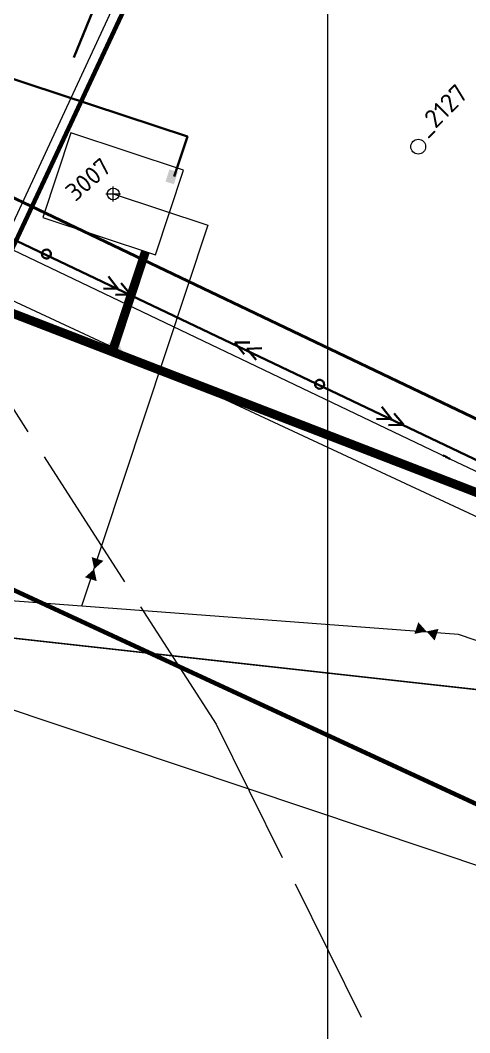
# Model space of a CAD drawing. Header units: millimetres. Extents: x 519 to 9564855, y -810 to 5021775.
# Drawn here: x 9527793 to 9528096, y 4999047 to 4999729 of the extents above; entities that cross this region are included whole.
import ezdxf

# ---------------------------------------------------------------- set-up
doc = ezdxf.new("R2010")
doc.units = ezdxf.units.MM
doc.header["$LTSCALE"] = 2
doc.header["$MEASUREMENT"] = 0
doc.header["$PDMODE"] = 2
doc.header["$PDSIZE"] = 5
for name, pattern in [('92051501$0$GROUND1', [60, 50, -10]), ('92051501$0$GROUND2', [35, 25, -10]), ('DASHED', [0.75, 0.5, -0.25]), ('DASHED2', [9.525, 6.35, -3.175])]:
    doc.linetypes.add(name, pattern=pattern)
for name, color, linetype in [('FIBERGLASS', 212, 'Continuous'), ('Future Roads', 44, 'Continuous'), ('GRID_PULKOVO', 7, 'Continuous'), ('OilColl&Flowlines', 3, 'Continuous'), ('OLD WELLS(dr.bfr2000)', 24, 'Continuous'), ('ROAD_FIELD', 255, '92051501$0$GROUND2'), ('Stage 10 wells', 7, 'Continuous'), ('лэп', 1, 'Continuous'), ('МГ-земельный участок', 7, 'Continuous'), ('Эл.выс.', 1, 'Continuous')]:
    doc.layers.add(name, color=color, linetype=linetype)
for name, color, linetype, lineweight in [('Новый водовод', 5, 'g_122_vpr', 30), ('СНГ_трубопроводы', 244, 'Continuous', 50), ('Электро', 1, 'Continuous', 30), ('Электроснаб', 1, 'Continuous', 18), ('Электроснабжене', 1, 'Continuous', 18)]:
    doc.layers.add(name, color=color, linetype=linetype, lineweight=lineweight)
doc.styles.add('92051501$0$STANDARD', font='simplex.shx')
doc.styles.add('Elect', font='isocpeur.ttf')
doc.styles.add('Line_GUGK', font='')
doc.styles.get('Line_GUGK').set_extended_font_data('Bm431', italic=True)
doc.linetypes.add('g_122_vpr', pattern='A,2,-2,3,-0.6,["Впр",Line_GUGK,S=2,R=0,X=0,Y=-1],-6.4,3,-2,8,-2,8,-2,6', length=45)
doc.linetypes.add('WTR_LINE', pattern='A,0.5,-0.2,["W",92051501$0$STANDARD,S=0.1,R=0,X=-0.1,Y=-0.05],-0.05', length=0.75)

# ---------------------------------------------------------------- blocks, each defined once
blk = doc.blocks.new('1')
at = {"color": 1}
for points in [[(-2.5, 0), (-2.09, 0.27)], [(-0.25, 0), (-2.5, 0)], [(-2.5, 0), (-2.09, -0.27)], [(-2.06, 0), (-1.77, 0.19)], [(-2.06, 0), (-1.77, -0.19)], [(0.25, 0), (2.5, 0)], [(2.06, 0), (1.77, 0.19)], [(2.06, 0), (1.77, -0.19)], [(2.5, 0), (2.09, 0.27)], [(2.5, 0), (2.09, -0.27)]]:
    blk.add_lwpolyline(points, dxfattribs=at)
blk.add_circle((0, 0), 0.25, dxfattribs=at)

msp = doc.modelspace()

# ---------------------------------------------------------------- hatches: boundary and pattern name
at = {"layer": 'Future Roads', "linetype": 'ByBlock', "lineweight": 0, "ltscale": 25}
h = msp.add_hatch(color=256, dxfattribs=at)
edge = h.paths.add_edge_path()
edge.add_line((9527858.13123, 4999514.34306), (9527855.28309, 4999515.28546))
edge.add_arc((9527848.91695, 4999516.65845), 6.51252, 270.73939806, 347.82943688, ccw=False)
edge.add_line((9527849.00099, 4999510.14647), (9527855.97871, 4999507.83767))
edge.add_line((9527855.97871, 4999507.83767), (9527862.95643, 4999505.52887))
edge.add_arc((9527866.90803, 4999510.70552), 6.51252, 155.55367521, 232.64371401, ccw=False)
edge.add_line((9527860.97936, 4999513.40067), (9527858.13123, 4999514.34306))
at = {"layer": 'Электро'}
msp.add_hatch(color=256, dxfattribs=at).paths.add_polyline_path([(9527891.0039, 4999620.27028), (9527896.62296, 4999618.43406), (9527899.29992, 4999626.62587), (9527893.68086, 4999628.46209)])
at = {"layer": 'Электроснаб', "linetype": 'ByBlock', "lineweight": 0}
msp.add_hatch(color=1, dxfattribs=at).paths.add_polyline_path([(9527891.0039, 4999620.27028), (9527896.62296, 4999618.43406), (9527899.29992, 4999626.62587), (9527893.68086, 4999628.46209)])
at = {"layer": 'Электроснабжене', "linetype": 'ByBlock', "lineweight": 0}
msp.add_hatch(color=1, dxfattribs=at).paths.add_polyline_path([(9527891.0039, 4999620.27028), (9527896.62296, 4999618.43406), (9527899.29992, 4999626.62587), (9527893.68086, 4999628.46209)])

# ---------------------------------------------------------------- linework, layer by layer
at = {"layer": 'DEFPOINTS', "color": 1, "lineweight": 0, "ltscale": 80}
msp.add_point((9527855.8, 4999611.9), dxfattribs=at)
at = {"layer": 'FIBERGLASS', "color": 3, "linetype": 'DASHED', "lineweight": 0, "ltscale": 0.07, "const_width": 3}
msp.add_lwpolyline([(9528010.58, 5000051.16), (9527699.68, 4999386.58), (9528736.56, 4998907.18), (9529366.4667, 4997403.7465)], dxfattribs=at)
at = {"layer": 'Future Roads', "linetype": 'ByBlock', "lineweight": 0, "const_width": 6, "elevation": 0.00005, "flags": 128}
msp.add_lwpolyline([(9528105.93938, 4999408.85369), (9527568.37733, 4999616.42333)], dxfattribs=at)
at = {"layer": 'Future Roads', "linetype": 'ByBlock', "lineweight": 0, "ltscale": 25, "const_width": 6}
msp.add_lwpolyline([(9527877.56132, 4999573.25359), (9527855.18718, 4999505.63388)], dxfattribs=at)
at = {"layer": 'GRID_PULKOVO', "lineweight": 0}
msp.add_line((9528000, 5011000), (9528000, 4992000), dxfattribs=at)
at = {"layer": 'OilColl&Flowlines', "color": 3, "linetype": 'ByBlock', "lineweight": 0, "ltscale": 25}
for p, q in [((9527855.8, 4999611.9), (9527919.57432, 4999590.96441)), ((9527919.57432, 4999590.96441), (9527834.55618, 4999334.57909)), ((9528088.168, 4999315.35076), (9527739.95739, 4999341.75137)), ((9528662.29619, 4999125.38214), (9528088.168, 4999315.35076))]:
    msp.add_line(p, q, dxfattribs=at)
at = {"layer": 'OilColl&Flowlines', "lineweight": 0}
for points in [[(9528018.737, 5000089.155), (9527768.13413, 4999549.29115)], [(9527767.137, 4999549.755), (9528580.137, 4999171.555)]]:
    msp.add_lwpolyline(points, dxfattribs=at)
at = {"layer": 'OilColl&Flowlines', "color": 3, "lineweight": 0}
for points in [[(9527841.30714, 4999367.59616), (9527849.16425, 4999364.99638), (9527842.98423, 4999359.49182)], [(9527836.8042, 4999353.98725), (9527842.98423, 4999359.49182), (9527844.66131, 4999351.38748)], [(9528058.58402, 4999315.85875), (9528061.18379, 4999323.71586), (9528066.68836, 4999317.53583)], [(9528072.19293, 4999311.35581), (9528066.68836, 4999317.53583), (9528074.7927, 4999319.21292)]]:
    msp.add_solid(points, dxfattribs=at)
at = {"layer": 'OLD WELLS(dr.bfr2000)', "lineweight": 0}
msp.add_circle((9528061.1, 4999643.7), 5, dxfattribs=at)
at = {"layer": 'ROAD_FIELD', "linetype": '92051501$0$GROUND1', "lineweight": 0}
msp.add_lwpolyline([(9527735.77342, 5000489.6062), (9527715.337, 5000291.455), (9527628.47146, 5000152.08413), (9527556.35048, 5000021.99748), (9527539.137, 4999958.655), (9527572.18193, 4999842.68883), (9527679.337, 4999636.855), (9527925.10141, 4999255.12237), (9528129.137, 4998843.155), (9528095.19815, 4998684.76119), (9528092.837, 4998511.155), (9528118.537, 4998372.255), (9528131.48869, 4998326.79267)], dxfattribs=at)
at = {"layer": 'Stage 10 wells', "color": 0, "linetype": 'ByBlock', "lineweight": 0}
msp.add_lwpolyline([(9527808.38202, 4999595.97759), (9527884.36255, 4999570.83701), (9527903.21798, 4999627.82241), (9527827.23745, 4999652.96299)], close=True, dxfattribs=at)
msp.add_circle((9527855.8, 4999611.9), 4, dxfattribs=at)
msp.add_point((9527855.8, 4999611.9), dxfattribs=at)
at = {"layer": 'лэп', "lineweight": 0}
for p, q in [((9527618.16361, 4999655.61561), (9528080.08982, 4999434.83961)), ((9528082.34823, 4999433.76743), (9528409.1022, 4999277.59653))]:
    msp.add_line(p, q, dxfattribs=at)
at = {"layer": 'МГ-земельный участок', "color": 0, "linetype": 'DASHED2', "lineweight": 25, "ltscale": 5, "const_width": 2}
msp.add_lwpolyline([(9522167.80801, 4999999.48247), (9521654, 5002362), (9522840, 5002532), (9525642, 5002155), (9528521, 5002235), (9531281, 5003464), (9533105, 5001043), (9546614, 4998215), (9544978, 4995525), (9543652, 4996420), (9539605, 4995735), (9529554.6705, 4998798.09585), (9529554.71722, 4998845.23995), (9529525.402, 4998845.269), (9529525.36994, 4998882.97318), (9529309.91997, 4998882.84552), (9526935, 5000017), (9526935, 4999132), (9522906, 5001105), (9522683.367, 5000265.06642), (9522496, 5000315)], close=True, dxfattribs=at)
at = {"layer": 'Новый водовод', "color": 5, "linetype": 'WTR_LINE', "lineweight": 0, "ltscale": 40, "const_width": 1}
msp.add_lwpolyline([(9526008.05, 4999288), (9526177, 4999798.59), (9526286.2, 4999762.49), (9527574.16, 4999336.8), (9528109.22, 4999277.44), (9528535.17, 4999139.04)], dxfattribs=at)
at = {"layer": 'СНГ_трубопроводы', "color": 240, "lineweight": 0, "ltscale": 2, "extrusion": (2.08603e-06, -2.06449e-07, 1)}
msp.add_line((9528656.20281, 4998973.66406), (9525711.30717, 4999960.70714), dxfattribs=at)
at = {"layer": 'Электро', "ltscale": 0.5}
for p, q in [((9528416.29035, 4999282.14925), (9525835.61914, 5000512.4866)), ((9527683.43883, 4999724.00752, 0), (9527905.70716, 4999650.46296, 0)), ((9527905.70716, 4999650.46296, 0), (9527896.80363, 4999623.55447, 0))]:
    msp.add_line(p, q, dxfattribs=at)
at = {"layer": 'Электро', "ltscale": 0.0025}
msp.add_line((9528033.77656, 5000201.37944, 0), (9527829.21257, 4999703.84098, 0), dxfattribs=at)
at = {"layer": 'Электро'}
for p, q in [((9527859.35758, 4999547.71978), (9527852.63245, 4999556.35739)), ((9527867.28297, 4999544.39285), (9527861.1308, 4999551.90651)), ((9527859.24212, 4999548.05737), (9527849.19711, 4999548.21034)), ((9527867.17187, 4999544.16643), (9527857.24233, 4999543.98181)), ((9527947.83181, 4999511.94711), (9527937.67571, 4999511.87367)), ((9527937.67571, 4999511.87367), (9527943.94335, 4999504.02241)), ((9527945.72093, 4999507.64513), (9527955.76157, 4999508.05617)), ((9527951.9842, 4999500.35788), (9527945.72093, 4999507.64513)), ((9528043.25477, 4999460.06852), (9528036.52963, 4999468.70613)), ((9528043.1393, 4999460.40611), (9528033.09429, 4999460.55908)), ((9528051.18015, 4999456.74158), (9528045.02798, 4999464.25525)), ((9528051.06905, 4999456.51516), (9528041.13952, 4999456.33054))]:
    msp.add_line(p, q, dxfattribs=at)
for centre, start, end in [((9527810.84671, 4999571.48987), 84.46034515, 264.46034494), ((9527810.84671, 4999571.48987), 264.46034494, 84.46034515), ((9527994.74389, 4999483.83861), 84.46034269, 264.46034269), ((9527994.74389, 4999483.83861), 264.46034269, 84.46034269)]:
    msp.add_arc(centre, 3, start, end, dxfattribs=at)
at = {"layer": 'Электроснаб', "color": 1, "linetype": 'ByBlock', "lineweight": 0, "ltscale": 0.5}
for p, q in [((9528416.29035, 4999282.14925), (9525835.61914, 5000512.4866)), ((9527683.43883, 4999724.00752, 0), (9527905.70716, 4999650.46296, 0)), ((9527905.70716, 4999650.46296, 0), (9527896.80363, 4999623.55447, 0))]:
    msp.add_line(p, q, dxfattribs=at)
at = {"layer": 'Электроснаб', "color": 1, "linetype": 'ByBlock', "lineweight": 0, "ltscale": 0.0025}
msp.add_line((9528033.77656, 5000201.37944, 0), (9527829.21257, 4999703.84098, 0), dxfattribs=at)
at = {"layer": 'Электроснаб', "color": 1, "linetype": 'ByBlock', "lineweight": 0}
for p, q in [((9527859.35758, 4999547.71978), (9527852.63245, 4999556.35739)), ((9527867.28297, 4999544.39285), (9527861.1308, 4999551.90651)), ((9527859.24212, 4999548.05737), (9527849.19711, 4999548.21034)), ((9527867.17187, 4999544.16643), (9527857.24233, 4999543.98181)), ((9527947.83181, 4999511.94711), (9527937.67571, 4999511.87367)), ((9527937.67571, 4999511.87367), (9527943.94335, 4999504.02241)), ((9527945.72093, 4999507.64513), (9527955.76157, 4999508.05617)), ((9527951.9842, 4999500.35788), (9527945.72093, 4999507.64513)), ((9528043.25477, 4999460.06852), (9528036.52963, 4999468.70613)), ((9528043.1393, 4999460.40611), (9528033.09429, 4999460.55908)), ((9528051.18015, 4999456.74158), (9528045.02798, 4999464.25525)), ((9528051.06905, 4999456.51516), (9528041.13952, 4999456.33054))]:
    msp.add_line(p, q, dxfattribs=at)
for centre, start, end in [((9527810.84671, 4999571.48987), 84.46034515, 264.46034494), ((9527810.84671, 4999571.48987), 264.46034494, 84.46034515), ((9527994.74389, 4999483.83861), 84.46034269, 264.46034269), ((9527994.74389, 4999483.83861), 264.46034269, 84.46034269)]:
    msp.add_arc(centre, 3, start, end, dxfattribs=at)
at = {"layer": 'Электроснабжене', "color": 1, "linetype": 'ByBlock', "lineweight": 0, "ltscale": 0.5}
for p, q in [((9528416.29035, 4999282.14925), (9525835.61914, 5000512.4866)), ((9527683.43883, 4999724.00752, 0), (9527905.70716, 4999650.46296, 0)), ((9527905.70716, 4999650.46296, 0), (9527896.80363, 4999623.55447, 0))]:
    msp.add_line(p, q, dxfattribs=at)
at = {"layer": 'Электроснабжене', "color": 1, "linetype": 'ByBlock', "lineweight": 0, "ltscale": 0.0025}
msp.add_line((9528033.77656, 5000201.37944, 0), (9527829.21257, 4999703.84098, 0), dxfattribs=at)
at = {"layer": 'Электроснабжене', "color": 1, "linetype": 'ByBlock', "lineweight": 0}
for p, q in [((9527859.35758, 4999547.71978), (9527852.63245, 4999556.35739)), ((9527867.28297, 4999544.39285), (9527861.1308, 4999551.90651)), ((9527859.24212, 4999548.05737), (9527849.19711, 4999548.21034)), ((9527867.17187, 4999544.16643), (9527857.24233, 4999543.98181)), ((9527947.83181, 4999511.94711), (9527937.67571, 4999511.87367)), ((9527937.67571, 4999511.87367), (9527943.94335, 4999504.02241)), ((9527945.72093, 4999507.64513), (9527955.76157, 4999508.05617)), ((9527951.9842, 4999500.35788), (9527945.72093, 4999507.64513)), ((9528043.25477, 4999460.06852), (9528036.52963, 4999468.70613)), ((9528043.1393, 4999460.40611), (9528033.09429, 4999460.55908)), ((9528051.18015, 4999456.74158), (9528045.02798, 4999464.25525)), ((9528051.06905, 4999456.51516), (9528041.13952, 4999456.33054))]:
    msp.add_line(p, q, dxfattribs=at)
for centre, start, end in [((9527810.84671, 4999571.48987), 84.46034515, 264.46034494), ((9527810.84671, 4999571.48987), 264.46034494, 84.46034515), ((9527994.74389, 4999483.83861), 84.46034269, 264.46034269), ((9527994.74389, 4999483.83861), 264.46034269, 84.46034269)]:
    msp.add_arc(centre, 3, start, end, dxfattribs=at)

# ---------------------------------------------------------------- block references
at = {"layer": 'Эл.выс.', "lineweight": 0, "rotation": 154.6040550329633}
msp.add_blockref('1', (9528080.08982, 4999434.83961), dxfattribs=at)

# ---------------------------------------------------------------- texts
at = {"layer": 'OLD WELLS(dr.bfr2000)', "lineweight": 0, "style": 'Elect'}
msp.add_text(' _2127', height=12.5, rotation=44.99999992, dxfattribs=at).set_placement((9528061.1, 4999643.7))
at = {"layer": 'Stage 10 wells', "color": 0, "linetype": 'ByBlock', "lineweight": 0, "style": 'Elect'}
msp.add_text('3007', height=12, rotation=41, dxfattribs=at).set_placement((9527830.28903, 4999606.27351))

doc.saveas('drawing.dxf')
